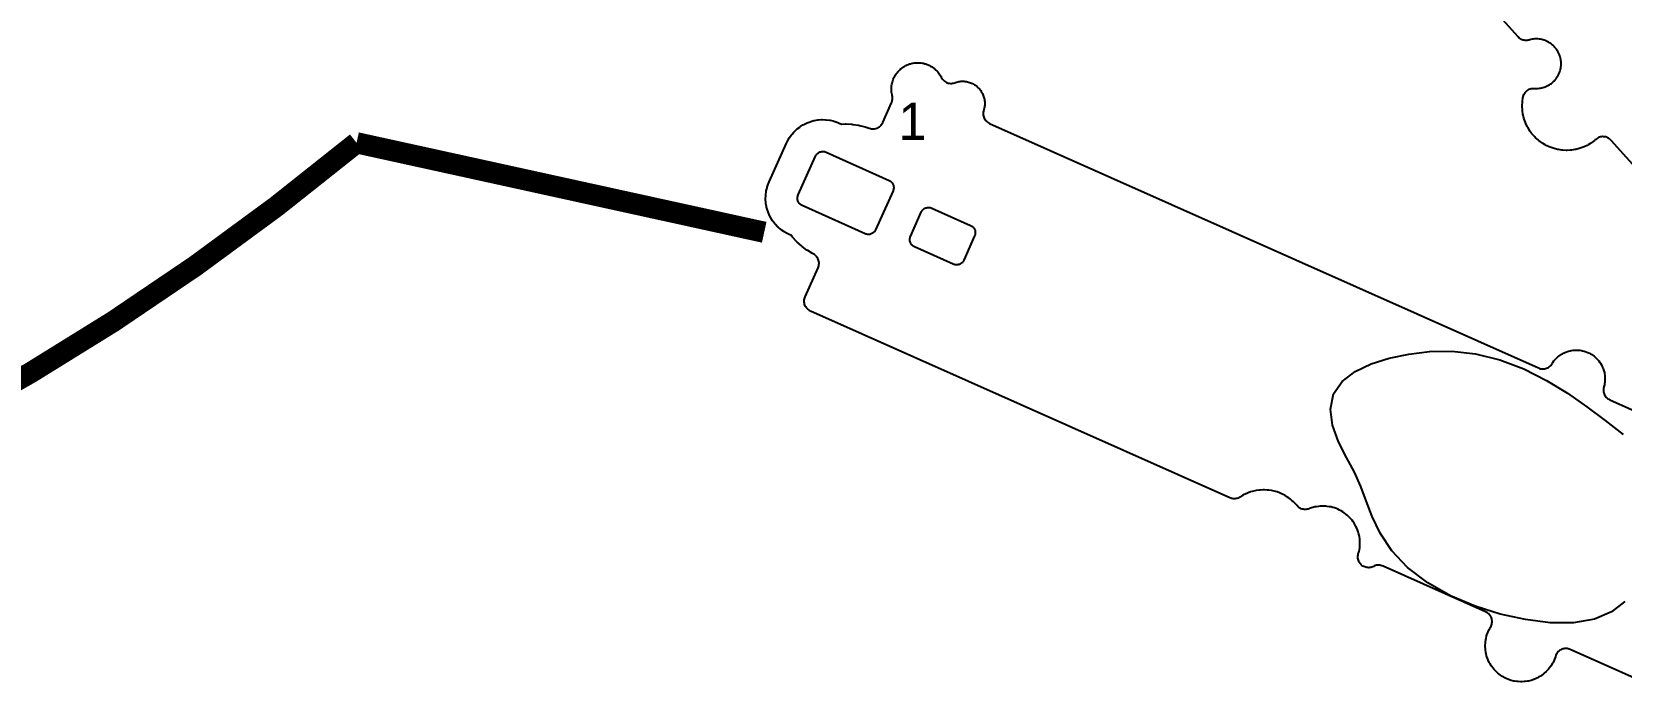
# Model space of a CAD drawing. Extents: x 425531 to 428300, y 1577248 to 1578701.
# Drawn here: x 426766 to 427365, y 1577626 to 1577876 of the extents above; entities that cross this region are included whole.
import ezdxf

# ---------------------------------------------------------------- set-up
doc = ezdxf.new("R2010")
doc.units = 21
for name, color, linetype, true_color in [('L-GOLF-ANNO', 7, 'Continuous', 0xffd23c), ('L-GOLF-CART', 7, 'Continuous', 0xcfcac0), ('L-GOLF-ROUGH', 7, 'Continuous', 0x4f7d2c), ('L-GOLF-TEE', 7, 'Continuous', 0x6fa63a), ('L-GOLF-WATR', 7, 'Continuous', 0x2b6f9a)]:
    doc.layers.add(name, color=color, linetype=linetype, true_color=true_color)

msp = doc.modelspace()

# ---------------------------------------------------------------- linework, layer by layer
at = {"layer": 'L-GOLF-CART', "const_width": 8}
for points in [[(426112.36, 1577676), (426149.57, 1577665.76), (426186.46, 1577657.07), (426223.04, 1577649.93), (426259.3, 1577644.35), (426295.24, 1577640.33), (426330.87, 1577637.87), (426366.17, 1577636.96), (426401.17, 1577637.6), (426435.84, 1577639.8), (426470.2, 1577643.56), (426504.24, 1577648.87), (426537.96, 1577655.74), (426571.37, 1577664.17), (426604.46, 1577674.15), (426637.23, 1577685.69), (426669.68, 1577698.78), (426701.82, 1577713.43), (426733.65, 1577729.64), (426765.15, 1577747.4), (426796.34, 1577766.71), (426827.21, 1577787.59), (426857.76, 1577810.02), (426888, 1577834)], [(426888, 1577834), (426894.68, 1577832.53), (426901.36, 1577831.07), (426908.04, 1577829.6), (426914.72, 1577828.14), (426921.4, 1577826.67), (426928.08, 1577825.21), (426934.76, 1577823.74), (426941.43, 1577822.28), (426948.11, 1577820.81), (426954.79, 1577819.35), (426961.47, 1577817.88), (426968.15, 1577816.42), (426974.83, 1577814.95), (426981.51, 1577813.49), (426988.19, 1577812.02), (426994.87, 1577810.56), (427001.55, 1577809.09), (427008.23, 1577807.63), (427014.91, 1577806.16), (427021.59, 1577804.7), (427028.27, 1577803.23), (427034.95, 1577801.76), (427041.63, 1577800.3)]]:
    msp.add_lwpolyline(points, dxfattribs=at)
at = {"layer": 'L-GOLF-ROUGH'}
for points, elevation in [([(427392, 1577800.28), (427360.81, 1577834.92), (427360.46, 1577835.27), (427360.16, 1577835.52), (427359.83, 1577835.74), (427359.48, 1577835.92), (427359.12, 1577836.07), (427358.75, 1577836.19), (427358.36, 1577836.27), (427357.97, 1577836.3), (427357.58, 1577836.31), (427357.19, 1577836.27), (427356.8, 1577836.19), (427356.42, 1577836.08), (427356.06, 1577835.93), (427355.71, 1577835.74), (427355.39, 1577835.52), (427355.01, 1577835.21), (427354.84, 1577835.06), (427354.53, 1577834.81), (427353.53, 1577834.06), (427353.2, 1577833.84), (427352.12, 1577833.2), (427351.78, 1577833.01), (427350.65, 1577832.48), (427350.28, 1577832.33), (427349.1, 1577831.91), (427348.73, 1577831.79), (427347.51, 1577831.49), (427347.13, 1577831.41), (427345.89, 1577831.23), (427345.5, 1577831.19), (427344.24, 1577831.13), (427343.85, 1577831.13), (427342.6, 1577831.19), (427342.21, 1577831.23), (427340.97, 1577831.41), (427340.58, 1577831.49), (427339.37, 1577831.79), (427338.99, 1577831.91), (427337.81, 1577832.33), (427337.45, 1577832.48), (427336.31, 1577833.01), (427335.97, 1577833.2), (427334.89, 1577833.84), (427334.57, 1577834.06), (427333.56, 1577834.81), (427333.26, 1577835.06), (427332.33, 1577835.9), (427332.05, 1577836.18), (427331.21, 1577837.11), (427330.96, 1577837.41), (427330.21, 1577838.42), (427329.99, 1577838.74), (427329.35, 1577839.82), (427329.17, 1577840.16), (427328.63, 1577841.3), (427328.48, 1577841.66), (427328.06, 1577842.84), (427327.94, 1577843.22), (427327.64, 1577844.43), (427327.56, 1577844.82), (427327.38, 1577846.06), (427327.34, 1577846.45), (427327.28, 1577847.7), (427327.28, 1577848.09), (427327.34, 1577849.34), (427327.38, 1577849.73), (427327.56, 1577850.97), (427327.64, 1577851.36), (427327.66, 1577851.45), (427327.78, 1577851.84), (427327.94, 1577852.22), (427328.13, 1577852.58), (427328.36, 1577852.91), (427328.63, 1577853.22), (427328.92, 1577853.5), (427329.24, 1577853.75), (427329.58, 1577853.97), (427329.95, 1577854.15), (427330.33, 1577854.29), (427330.72, 1577854.4), (427331.12, 1577854.46), (427331.53, 1577854.48), (427331.93, 1577854.46), (427331.97, 1577854.46), (427332.3, 1577854.44), (427332.89, 1577854.44), (427333.21, 1577854.46), (427333.8, 1577854.52), (427334.12, 1577854.57), (427334.7, 1577854.68), (427335.02, 1577854.76), (427335.58, 1577854.93), (427335.89, 1577855.04), (427336.44, 1577855.27), (427336.73, 1577855.41), (427337.25, 1577855.68), (427337.53, 1577855.85), (427338.02, 1577856.18), (427338.28, 1577856.37), (427338.74, 1577856.75), (427338.98, 1577856.97), (427339.4, 1577857.38), (427339.62, 1577857.63), (427339.99, 1577858.08), (427340.19, 1577858.35), (427340.51, 1577858.83), (427340.68, 1577859.12), (427340.96, 1577859.64), (427341.1, 1577859.93), (427341.33, 1577860.48), (427341.44, 1577860.78), (427341.61, 1577861.35), (427341.69, 1577861.66), (427341.8, 1577862.24), (427341.85, 1577862.57), (427341.91, 1577863.15), (427341.92, 1577863.48), (427341.92, 1577864.07), (427341.91, 1577864.4), (427341.85, 1577864.98), (427341.8, 1577865.31), (427341.69, 1577865.88), (427341.61, 1577866.2), (427341.44, 1577866.76), (427341.33, 1577867.07), (427341.1, 1577867.62), (427340.96, 1577867.91), (427340.68, 1577868.43), (427340.51, 1577868.71), (427340.19, 1577869.2), (427339.99, 1577869.46), (427339.62, 1577869.92), (427339.4, 1577870.16), (427338.98, 1577870.58), (427338.74, 1577870.8), (427338.28, 1577871.17), (427338.02, 1577871.37), (427337.53, 1577871.69), (427337.25, 1577871.86), (427336.73, 1577872.14), (427336.44, 1577872.28), (427335.89, 1577872.51), (427335.58, 1577872.62), (427335.02, 1577872.79), (427334.7, 1577872.87), (427334.12, 1577872.98), (427333.8, 1577873.03), (427333.21, 1577873.09), (427332.89, 1577873.1), (427332.3, 1577873.1), (427331.97, 1577873.09), (427331.39, 1577873.03), (427331.06, 1577872.98), (427330.48, 1577872.87), (427330.17, 1577872.79), (427329.88, 1577872.7), (427329.51, 1577872.61), (427329.14, 1577872.55), (427328.76, 1577872.53), (427328.39, 1577872.54), (427328.01, 1577872.59), (427327.64, 1577872.67), (427327.29, 1577872.79), (427326.94, 1577872.94), (427326.61, 1577873.13), (427326.3, 1577873.34), (427326.01, 1577873.58), (427325.74, 1577873.85), (427315.32, 1577885.42)], 67.58), ([(427383.14, 1577626.31), (427345.41, 1577643.11), (427344.95, 1577643.29), (427344.56, 1577643.4), (427344.17, 1577643.47), (427343.77, 1577643.49), (427343.37, 1577643.48), (427342.98, 1577643.43), (427342.59, 1577643.34), (427342.22, 1577643.21), (427341.85, 1577643.05), (427341.51, 1577642.84), (427341.19, 1577642.61), (427340.89, 1577642.35), (427340.62, 1577642.05), (427340.38, 1577641.73), (427340.18, 1577641.39), (427340, 1577641.03), (427339.83, 1577640.55), (427339.78, 1577640.39), (427339.46, 1577639.51), (427339.31, 1577639.15), (427338.91, 1577638.3), (427338.73, 1577637.96), (427338.25, 1577637.15), (427338.03, 1577636.83), (427337.47, 1577636.08), (427337.22, 1577635.77), (427336.59, 1577635.08), (427336.32, 1577634.8), (427335.62, 1577634.17), (427335.32, 1577633.92), (427334.57, 1577633.37), (427334.24, 1577633.15), (427333.44, 1577632.67), (427333.09, 1577632.48), (427332.25, 1577632.08), (427331.89, 1577631.93), (427331.01, 1577631.62), (427330.63, 1577631.5), (427329.72, 1577631.28), (427329.34, 1577631.2), (427328.41, 1577631.06), (427328.02, 1577631.03), (427327.09, 1577630.98), (427326.7, 1577630.98), (427325.76, 1577631.03), (427325.37, 1577631.06), (427324.45, 1577631.2), (427324.06, 1577631.28), (427323.15, 1577631.5), (427322.78, 1577631.62), (427321.9, 1577631.93), (427321.53, 1577632.08), (427320.69, 1577632.48), (427320.34, 1577632.67), (427319.54, 1577633.15), (427319.21, 1577633.37), (427318.46, 1577633.93), (427318.16, 1577634.17), (427317.47, 1577634.8), (427317.19, 1577635.08), (427316.56, 1577635.77), (427316.31, 1577636.08), (427315.76, 1577636.83), (427315.54, 1577637.15), (427315.06, 1577637.96), (427314.87, 1577638.3), (427314.47, 1577639.15), (427314.32, 1577639.51), (427314.01, 1577640.39), (427313.89, 1577640.77), (427313.66, 1577641.67), (427313.59, 1577642.06), (427313.45, 1577642.98), (427313.41, 1577643.37), (427313.37, 1577644.31), (427313.37, 1577644.7), (427313.41, 1577645.64), (427313.45, 1577646.03), (427313.59, 1577646.95), (427313.66, 1577647.34), (427313.89, 1577648.24), (427314.01, 1577648.62), (427314.32, 1577649.5), (427314.47, 1577649.86), (427314.87, 1577650.71), (427315.06, 1577651.05), (427315.32, 1577651.5), (427315.56, 1577651.94), (427315.71, 1577652.3), (427315.82, 1577652.68), (427315.9, 1577653.07), (427315.93, 1577653.47), (427315.93, 1577653.87), (427315.89, 1577654.26), (427315.81, 1577654.65), (427315.69, 1577655.03), (427315.53, 1577655.4), (427315.34, 1577655.74), (427315.11, 1577656.07), (427314.86, 1577656.37), (427314.57, 1577656.65), (427314.26, 1577656.9), (427313.92, 1577657.11), (427313.48, 1577657.33), (427274.86, 1577674.53), (427274.4, 1577674.71), (427274.01, 1577674.82), (427273.62, 1577674.88), (427273.22, 1577674.91), (427272.82, 1577674.9), (427272.43, 1577674.85), (427272.04, 1577674.76), (427271.66, 1577674.63), (427271.2, 1577674.41), (427271.03, 1577674.33), (427270.66, 1577674.18), (427270.28, 1577674.07), (427269.89, 1577673.99), (427269.49, 1577673.96), (427269.09, 1577673.97), (427268.69, 1577674.02), (427268.3, 1577674.1), (427267.92, 1577674.23), (427267.56, 1577674.39), (427267.21, 1577674.59), (427266.89, 1577674.82), (427266.58, 1577675.08), (427266.31, 1577675.37), (427266.07, 1577675.69), (427265.86, 1577676.03), (427265.68, 1577676.39), (427265.54, 1577676.76), (427265.44, 1577677.15), (427265.38, 1577677.54), (427265.36, 1577677.94), (427265.38, 1577678.34), (427265.43, 1577678.73), (427265.53, 1577679.12), (427265.62, 1577679.41), (427265.81, 1577680.17), (427265.92, 1577680.74), (427266.04, 1577681.52), (427266.1, 1577682.1), (427266.13, 1577682.89), (427266.13, 1577683.47), (427266.1, 1577684.26), (427266.04, 1577684.84), (427265.92, 1577685.62), (427265.81, 1577686.19), (427265.62, 1577686.95), (427265.45, 1577687.52), (427265.18, 1577688.25), (427264.96, 1577688.8), (427264.62, 1577689.5), (427264.35, 1577690.02), (427263.94, 1577690.7), (427263.62, 1577691.18), (427263.15, 1577691.81), (427262.78, 1577692.27), (427262.25, 1577692.85), (427261.84, 1577693.26), (427261.26, 1577693.79), (427260.8, 1577694.16), (427260.17, 1577694.63), (427259.68, 1577694.96), (427259.01, 1577695.36), (427258.49, 1577695.64), (427257.78, 1577695.97), (427257.24, 1577696.2), (427256.5, 1577696.46), (427255.94, 1577696.63), (427255.18, 1577696.82), (427254.6, 1577696.94), (427253.83, 1577697.05), (427253.24, 1577697.11), (427252.46, 1577697.15), (427251.87, 1577697.15), (427251.09, 1577697.11), (427250.51, 1577697.05), (427249.73, 1577696.94), (427249.15, 1577696.82), (427248.39, 1577696.63), (427247.83, 1577696.46), (427247.09, 1577696.2), (427247.04, 1577696.17), (427246.67, 1577696.04), (427246.29, 1577695.95), (427245.9, 1577695.89), (427245.51, 1577695.87), (427245.12, 1577695.89), (427244.73, 1577695.95), (427244.35, 1577696.04), (427243.98, 1577696.17), (427243.62, 1577696.34), (427243.29, 1577696.54), (427242.97, 1577696.78), (427242.68, 1577697.04), (427242.42, 1577697.33), (427242.21, 1577697.58), (427241.54, 1577698.32), (427241.12, 1577698.74), (427240.38, 1577699.41), (427239.93, 1577699.78), (427239.13, 1577700.38), (427238.64, 1577700.7), (427237.78, 1577701.22), (427237.26, 1577701.49), (427236.36, 1577701.92), (427235.82, 1577702.14), (427234.88, 1577702.48), (427234.32, 1577702.65), (427233.35, 1577702.89), (427232.77, 1577703.01), (427231.79, 1577703.15), (427231.2, 1577703.21), (427230.21, 1577703.26), (427229.62, 1577703.26), (427228.62, 1577703.21), (427228.04, 1577703.15), (427227.05, 1577703.01), (427226.47, 1577702.89), (427225.51, 1577702.65), (427224.94, 1577702.48), (427224, 1577702.14), (427223.46, 1577701.92), (427222.56, 1577701.49), (427222.04, 1577701.22), (427221.18, 1577700.7), (427220.98, 1577700.57), (427220.64, 1577700.36), (427220.27, 1577700.19), (427219.89, 1577700.06), (427219.5, 1577699.96), (427219.1, 1577699.91), (427218.7, 1577699.9), (427218.3, 1577699.92), (427217.9, 1577699.99), (427217.51, 1577700.1), (427217.14, 1577700.24), (427059.07, 1577770.64), (427058.72, 1577770.82), (427058.39, 1577771.03), (427058.08, 1577771.27), (427057.79, 1577771.54), (427057.54, 1577771.84), (427057.31, 1577772.16), (427057.12, 1577772.5), (427056.96, 1577772.86), (427056.84, 1577773.23), (427056.75, 1577773.61), (427056.7, 1577774), (427056.7, 1577774.4), (427056.72, 1577774.79), (427056.79, 1577775.18), (427056.9, 1577775.55), (427057.04, 1577775.92), (427061.91, 1577786.86), (427062.09, 1577787.32), (427062.2, 1577787.71), (427062.26, 1577788.1), (427062.29, 1577788.5), (427062.28, 1577788.9), (427062.23, 1577789.29), (427062.14, 1577789.68), (427062.01, 1577790.06), (427061.84, 1577790.42), (427061.64, 1577790.77), (427061.4, 1577791.09), (427061.14, 1577791.39), (427060.84, 1577791.66), (427060.52, 1577791.89), (427060.1, 1577792.15), (427060.05, 1577792.18), (427059.88, 1577792.27), (427058.02, 1577793.38), (427057.7, 1577793.6), (427055.97, 1577794.89), (427055.66, 1577795.14), (427054.06, 1577796.59), (427053.78, 1577796.86), (427052.34, 1577798.46), (427052.09, 1577798.77), (427051.88, 1577799.04), (427051.02, 1577799.42), (427050.49, 1577799.68), (427050.23, 1577799.81), (427049.21, 1577800.4), (427048.96, 1577800.56), (427048, 1577801.24), (427047.77, 1577801.42), (427046.88, 1577802.19), (427046.67, 1577802.4), (427045.86, 1577803.25), (427045.67, 1577803.48), (427044.95, 1577804.41), (427044.78, 1577804.65), (427044.16, 1577805.64), (427044.01, 1577805.9), (427043.49, 1577806.95), (427043.37, 1577807.22), (427042.95, 1577808.32), (427042.86, 1577808.6), (427042.55, 1577809.74), (427042.49, 1577810.03), (427042.29, 1577811.19), (427042.25, 1577811.48), (427042.17, 1577812.65), (427042.17, 1577812.95), (427042.2, 1577814.12), (427042.22, 1577814.42), (427042.37, 1577815.59), (427042.42, 1577815.88), (427042.69, 1577817.02), (427042.77, 1577817.31), (427043.14, 1577818.42), (427043.25, 1577818.7), (427043.47, 1577819.24), (427050.02, 1577833.86), (427050.27, 1577834.4), (427050.41, 1577834.66), (427050.99, 1577835.68), (427051.15, 1577835.93), (427051.83, 1577836.89), (427052.02, 1577837.12), (427052.79, 1577838.01), (427052.99, 1577838.22), (427053.85, 1577839.03), (427054.07, 1577839.22), (427055, 1577839.94), (427055.25, 1577840.11), (427056.24, 1577840.74), (427056.5, 1577840.88), (427057.56, 1577841.41), (427057.82, 1577841.53), (427058.93, 1577841.95), (427059.21, 1577842.04), (427060.34, 1577842.35), (427060.63, 1577842.41), (427061.79, 1577842.61), (427062.08, 1577842.64), (427063.26, 1577842.72), (427063.55, 1577842.73), (427064.73, 1577842.7), (427065.03, 1577842.67), (427066.19, 1577842.52), (427066.48, 1577842.47), (427067.63, 1577842.21), (427067.92, 1577842.13), (427069.03, 1577841.75), (427069.31, 1577841.65), (427069.85, 1577841.42), (427070.74, 1577841.02), (427072.1, 1577841.09), (427072.5, 1577841.09), (427074.65, 1577840.98), (427075.04, 1577840.94), (427077.18, 1577840.63), (427077.56, 1577840.55), (427079.66, 1577840.03), (427080.03, 1577839.91), (427081.2, 1577839.5), (427081.67, 1577839.35), (427082.06, 1577839.27), (427082.46, 1577839.24), (427082.86, 1577839.24), (427083.25, 1577839.28), (427083.64, 1577839.36), (427084.02, 1577839.48), (427084.39, 1577839.64), (427084.74, 1577839.83), (427085.07, 1577840.06), (427085.37, 1577840.31), (427085.65, 1577840.6), (427085.89, 1577840.91), (427086.11, 1577841.25), (427086.33, 1577841.69), (427089.62, 1577849.07), (427089.79, 1577849.52), (427089.9, 1577849.88), (427089.96, 1577850.25), (427090, 1577850.63), (427089.99, 1577851.01), (427089.96, 1577851.39), (427089.86, 1577851.85), (427089.79, 1577852.12), (427089.72, 1577852.51), (427089.63, 1577853.08), (427089.59, 1577853.47), (427089.57, 1577854.05), (427089.57, 1577854.44), (427089.59, 1577855.02), (427089.63, 1577855.42), (427089.72, 1577855.99), (427089.79, 1577856.37), (427089.94, 1577856.94), (427090.05, 1577857.31), (427090.25, 1577857.86), (427090.4, 1577858.22), (427090.64, 1577858.75), (427090.83, 1577859.09), (427091.13, 1577859.59), (427091.35, 1577859.92), (427091.69, 1577860.39), (427091.94, 1577860.69), (427092.33, 1577861.12), (427092.61, 1577861.4), (427093.04, 1577861.79), (427093.34, 1577862.04), (427093.81, 1577862.38), (427094.14, 1577862.6), (427094.63, 1577862.9), (427094.98, 1577863.08), (427095.51, 1577863.33), (427095.87, 1577863.48), (427096.41, 1577863.68), (427096.79, 1577863.79), (427097.35, 1577863.93), (427097.74, 1577864.01), (427098.31, 1577864.1), (427098.7, 1577864.13), (427099.28, 1577864.16), (427099.68, 1577864.16), (427100.26, 1577864.13), (427100.65, 1577864.1), (427101.22, 1577864.01), (427101.61, 1577863.93), (427102.17, 1577863.79), (427102.55, 1577863.68), (427103.09, 1577863.48), (427103.46, 1577863.33), (427103.98, 1577863.08), (427104.33, 1577862.9), (427104.83, 1577862.6), (427105.15, 1577862.38), (427105.62, 1577862.04), (427105.92, 1577861.79), (427106.35, 1577861.4), (427106.63, 1577861.12), (427107.02, 1577860.69), (427107.27, 1577860.39), (427107.62, 1577859.92), (427107.83, 1577859.59), (427108.13, 1577859.09), (427108.32, 1577858.75), (427108.32, 1577858.74), (427108.55, 1577858.31), (427108.77, 1577857.98), (427109.02, 1577857.68), (427109.29, 1577857.4), (427109.6, 1577857.16), (427109.92, 1577856.94), (427110.27, 1577856.75), (427110.63, 1577856.6), (427111.01, 1577856.49), (427111.39, 1577856.41), (427111.78, 1577856.37), (427112.17, 1577856.37), (427112.56, 1577856.41), (427112.95, 1577856.49), (427113.42, 1577856.63), (427113.77, 1577856.76), (427114.15, 1577856.87), (427114.56, 1577856.98), (427114.94, 1577857.05), (427115.37, 1577857.11), (427115.76, 1577857.15), (427116.18, 1577857.17), (427116.58, 1577857.17), (427117, 1577857.15), (427117.39, 1577857.11), (427117.82, 1577857.05), (427118.2, 1577856.98), (427118.62, 1577856.87), (427118.99, 1577856.76), (427119.39, 1577856.61), (427119.76, 1577856.46), (427120.14, 1577856.28), (427120.49, 1577856.1), (427120.85, 1577855.88), (427121.18, 1577855.66), (427121.52, 1577855.4), (427121.83, 1577855.15), (427122.14, 1577854.87), (427122.42, 1577854.59), (427122.71, 1577854.27), (427122.96, 1577853.97), (427123.21, 1577853.63), (427123.43, 1577853.3), (427123.65, 1577852.93), (427123.83, 1577852.59), (427124.02, 1577852.2), (427124.17, 1577851.84), (427124.31, 1577851.44), (427124.42, 1577851.06), (427124.53, 1577850.65), (427124.61, 1577850.26), (427124.67, 1577849.84), (427124.71, 1577849.45), (427124.73, 1577849.02), (427124.73, 1577848.63), (427124.71, 1577848.2), (427124.67, 1577847.81), (427124.61, 1577847.39), (427124.53, 1577847.01), (427124.42, 1577846.59), (427124.37, 1577846.4), (427124.35, 1577846.33), (427124.32, 1577846.22), (427124.24, 1577845.94), (427124.16, 1577845.55), (427124.12, 1577845.15), (427124.13, 1577844.76), (427124.17, 1577844.36), (427124.25, 1577843.97), (427124.37, 1577843.59), (427124.53, 1577843.22), (427124.72, 1577842.88), (427124.94, 1577842.55), (427125.2, 1577842.24), (427125.49, 1577841.97), (427125.8, 1577841.72), (427126.14, 1577841.51), (427126.58, 1577841.28), (427333.37, 1577749.19), (427333.82, 1577749.01), (427334.19, 1577748.91), (427334.57, 1577748.84), (427334.96, 1577748.81), (427335.34, 1577748.81), (427335.73, 1577748.86), (427336.1, 1577748.94), (427336.47, 1577749.05), (427336.83, 1577749.21), (427337.17, 1577749.39), (427337.48, 1577749.61), (427337.78, 1577749.85), (427338.05, 1577750.13), (427338.3, 1577750.43), (427338.57, 1577750.83), (427338.65, 1577750.96), (427338.86, 1577751.29), (427339.26, 1577751.82), (427339.51, 1577752.12), (427339.96, 1577752.62), (427340.23, 1577752.89), (427340.73, 1577753.34), (427341.03, 1577753.59), (427341.56, 1577753.99), (427341.89, 1577754.2), (427342.46, 1577754.55), (427342.81, 1577754.73), (427343.41, 1577755.02), (427343.77, 1577755.17), (427344.4, 1577755.39), (427344.77, 1577755.5), (427345.42, 1577755.67), (427345.8, 1577755.74), (427346.46, 1577755.84), (427346.85, 1577755.88), (427347.52, 1577755.91), (427347.91, 1577755.91), (427348.57, 1577755.88), (427348.96, 1577755.84), (427349.62, 1577755.74), (427350.01, 1577755.67), (427350.65, 1577755.5), (427351.03, 1577755.39), (427351.65, 1577755.17), (427352.02, 1577755.02), (427352.62, 1577754.73), (427352.97, 1577754.55), (427353.54, 1577754.2), (427353.86, 1577753.99), (427354.4, 1577753.59), (427354.7, 1577753.34), (427355.19, 1577752.89), (427355.47, 1577752.62), (427355.92, 1577752.12), (427356.17, 1577751.82), (427356.56, 1577751.29), (427356.78, 1577750.96), (427357.12, 1577750.39), (427357.31, 1577750.04), (427357.59, 1577749.44), (427357.74, 1577749.08), (427357.97, 1577748.45), (427358.08, 1577748.08), (427358.24, 1577747.43), (427358.32, 1577747.05), (427358.42, 1577746.39), (427358.45, 1577746), (427358.49, 1577745.33), (427358.49, 1577744.94), (427358.45, 1577744.28), (427358.42, 1577743.89), (427358.32, 1577743.23), (427358.24, 1577742.84), (427358.04, 1577742.03), (427358.03, 1577742), (427357.95, 1577741.66), (427357.89, 1577741.28), (427357.87, 1577740.9), (427357.89, 1577740.51), (427357.94, 1577740.13), (427358.03, 1577739.76), (427358.15, 1577739.39), (427358.31, 1577739.04), (427358.51, 1577738.71), (427358.73, 1577738.39), (427358.99, 1577738.1), (427359.27, 1577737.84), (427359.57, 1577737.6), (427359.9, 1577737.4), (427360.33, 1577737.18), (427415.47, 1577712.62)], 68)]:
    msp.add_lwpolyline(points, dxfattribs=dict(at, elevation=elevation))
at = {"layer": 'L-GOLF-TEE'}
for points, elevation in [([(427083.63, 1577801.24), (427083.49, 1577800.98), (427083.33, 1577800.73), (427083.15, 1577800.5), (427082.95, 1577800.29), (427082.73, 1577800.09), (427082.48, 1577799.93), (427082.23, 1577799.78), (427081.96, 1577799.66), (427081.68, 1577799.57), (427081.39, 1577799.51), (427081.1, 1577799.47), (427080.8, 1577799.47), (427080.51, 1577799.49), (427080.22, 1577799.54), (427079.94, 1577799.62), (427079.66, 1577799.73), (427055.94, 1577810.37), (427055.67, 1577810.51), (427055.43, 1577810.66), (427055.19, 1577810.85), (427054.98, 1577811.05), (427054.79, 1577811.27), (427054.62, 1577811.52), (427054.48, 1577811.77), (427054.36, 1577812.04), (427054.27, 1577812.32), (427054.21, 1577812.61), (427054.17, 1577812.9), (427054.16, 1577813.2), (427054.19, 1577813.49), (427054.24, 1577813.78), (427054.32, 1577814.06), (427054.43, 1577814.34), (427060.97, 1577828.96), (427061.11, 1577829.22), (427061.27, 1577829.47), (427061.45, 1577829.7), (427061.65, 1577829.91), (427061.87, 1577830.11), (427062.12, 1577830.27), (427062.37, 1577830.42), (427062.64, 1577830.54), (427062.92, 1577830.63), (427063.21, 1577830.69), (427063.5, 1577830.73), (427063.8, 1577830.73), (427064.09, 1577830.71), (427064.38, 1577830.66), (427064.66, 1577830.58), (427064.94, 1577830.47), (427088.66, 1577819.83), (427088.93, 1577819.69), (427089.17, 1577819.54), (427089.41, 1577819.35), (427089.62, 1577819.15), (427089.81, 1577818.93), (427089.98, 1577818.68), (427090.12, 1577818.43), (427090.24, 1577818.16), (427090.33, 1577817.88), (427090.39, 1577817.59), (427090.43, 1577817.3), (427090.44, 1577817), (427090.41, 1577816.71), (427090.36, 1577816.42), (427090.28, 1577816.14), (427090.17, 1577815.86), (427083.63, 1577801.24)], 72.88), ([(427116.85, 1577789.78), (427116.72, 1577789.52), (427116.56, 1577789.27), (427116.38, 1577789.04), (427116.18, 1577788.83), (427115.96, 1577788.64), (427115.71, 1577788.47), (427115.46, 1577788.32), (427115.19, 1577788.2), (427114.91, 1577788.11), (427114.62, 1577788.05), (427114.33, 1577788.01), (427114.04, 1577788.01), (427113.74, 1577788.03), (427113.45, 1577788.08), (427113.17, 1577788.16), (427112.89, 1577788.26), (427098.28, 1577794.77), (427098.01, 1577794.91), (427097.77, 1577795.06), (427097.53, 1577795.25), (427097.32, 1577795.45), (427097.13, 1577795.67), (427096.96, 1577795.91), (427096.82, 1577796.17), (427096.7, 1577796.44), (427096.61, 1577796.72), (427096.54, 1577797.01), (427096.51, 1577797.3), (427096.5, 1577797.59), (427096.52, 1577797.89), (427096.57, 1577798.18), (427096.65, 1577798.46), (427096.76, 1577798.73), (427100.83, 1577807.87), (427100.96, 1577808.13), (427101.12, 1577808.38), (427101.3, 1577808.61), (427101.5, 1577808.83), (427101.72, 1577809.02), (427101.97, 1577809.19), (427102.22, 1577809.33), (427102.49, 1577809.45), (427102.77, 1577809.54), (427103.06, 1577809.61), (427103.35, 1577809.64), (427103.65, 1577809.65), (427103.94, 1577809.63), (427104.23, 1577809.57), (427104.51, 1577809.5), (427104.79, 1577809.39), (427119.4, 1577802.88), (427119.67, 1577802.75), (427119.91, 1577802.59), (427120.15, 1577802.41), (427120.36, 1577802.2), (427120.55, 1577801.98), (427120.72, 1577801.74), (427120.86, 1577801.48), (427120.98, 1577801.21), (427121.07, 1577800.93), (427121.14, 1577800.65), (427121.17, 1577800.35), (427121.18, 1577800.06), (427121.16, 1577799.77), (427121.11, 1577799.48), (427121.03, 1577799.19), (427120.92, 1577798.92), (427116.85, 1577789.78)], 73.45)]:
    msp.add_lwpolyline(points, close=True, dxfattribs=dict(at, elevation=elevation))
at = {"layer": 'L-GOLF-WATR', "elevation": 69.6}
msp.add_lwpolyline([(427366, 1577661.2), (427361, 1577657.3), (427354.5, 1577654.6), (427346.6, 1577653.2), (427337.8, 1577653.2), (427328.5, 1577654.4), (427319, 1577656.5), (427309.5, 1577659.5), (427300.3, 1577663.4), (427291.7, 1577668.3), (427284.1, 1577674), (427278.1, 1577680.3), (427273.7, 1577686.9), (427270.7, 1577693.2), (427268.5, 1577699.1), (427266.5, 1577704.6), (427264.1, 1577710), (427261.1, 1577715.5), (427258.1, 1577721.4), (427255.8, 1577727.6), (427255, 1577733.7), (427256.2, 1577739.4), (427259.4, 1577744.1), (427264.3, 1577747.9), (427270.4, 1577750.7), (427277.2, 1577752.9), (427284.5, 1577754.4), (427292.3, 1577755.4), (427300.8, 1577755.5), (427309.7, 1577754.5), (427318.9, 1577752.2), (427327.9, 1577748.8), (427336.4, 1577744.5), (427344.3, 1577739.7), (427351.6, 1577734.6), (427358.6, 1577729.4), (427365.3, 1577724.1)], dxfattribs=at)

# ---------------------------------------------------------------- texts
at = {"layer": 'L-GOLF-ANNO'}
msp.add_text('1', height=14, dxfattribs=at).set_placement((427092.3, 1577835.1))

doc.saveas('drawing.dxf')
